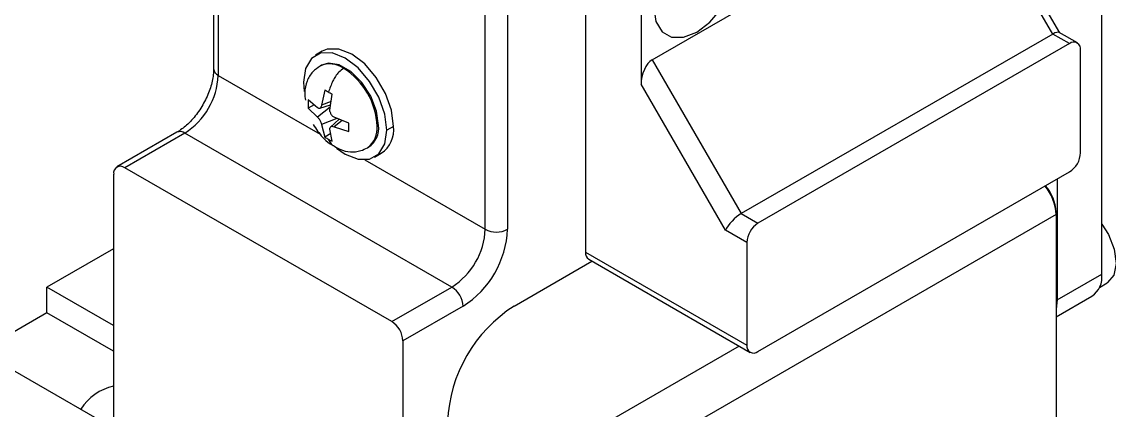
# Model space of a CAD drawing. Header units: millimetres. Extents: x 1258 to 2922, y -135 to 1239.
# Drawn here: x 1356.45 to 1391, y 1120.41 to 1132.78 of the extents above; entities that cross this region are included whole.
import ezdxf

# ---------------------------------------------------------------- set-up
doc = ezdxf.new("R2010")
doc.units = ezdxf.units.MM
doc.header["$LTSCALE"] = 6

msp = doc.modelspace()

# ---------------------------------------------------------------- linework, layer by layer
at = {"color": 7, "linetype": 'Continuous', "lineweight": 25}
for p, q in [((1362.542, 1140.255), (1362.542, 1131.273)), ((1362.689, 1140.051), (1362.689, 1131.069)), ((1376.477, 1131.567), (1386.377, 1137.282)), ((1389.205, 1132.383), (1386.377, 1137.282)), ((1389.425, 1132.425), (1386.665, 1137.204)), ((1390.761, 1124.738), (1390.761, 1135.436)), ((1371.174, 1126.17), (1371.174, 1135.152)), ((1371.881, 1135.152), (1371.881, 1126.17)), ((1374.356, 1135.241), (1374.356, 1125.443)), ((1376.124, 1134.221), (1376.124, 1130.785)), ((1389.205, 1132.383), (1379.306, 1126.668)), ((1389.736, 1132.077), (1389.205, 1132.383)), ((1389.985, 1132.101), (1389.412, 1132.432)), ((1389.736, 1132.077), (1379.836, 1126.362)), ((1365.994, 1131.835), (1365.782, 1131.713)), ((1390.089, 1128.606), (1390.089, 1131.872)), ((1365.969, 1131.388), (1365.928, 1131.364)), ((1376.477, 1131.567), (1379.306, 1126.668)), ((1365.393, 1130.855), (1365.417, 1130.552)), ((1366.076, 1130.599), (1365.972, 1130.116)), ((1378.806, 1126.14), (1376.124, 1130.785)), ((1365.838, 1130.039), (1365.546, 1130.293)), ((1365.546, 1130.293), (1365.546, 1130.024)), ((1366.236, 1129.964), (1366.309, 1130.465)), ((1365.732, 1130.132), (1365.546, 1130.024)), ((1365.546, 1130.024), (1365.838, 1129.734)), ((1365.874, 1130.022), (1365.838, 1130.039)), ((1365.911, 1130.021), (1366.26, 1130.133)), ((1365.972, 1130.116), (1365.962, 1130.073)), ((1366.239, 1129.913), (1366.236, 1129.964)), ((1365.838, 1129.734), (1365.874, 1129.703)), ((1365.962, 1129.551), (1365.972, 1129.504)), ((1366.528, 1129.67), (1366.256, 1129.423)), ((1366.369, 1129.733), (1366.327, 1129.761)), ((1366.839, 1129.546), (1366.369, 1129.733)), ((1366.839, 1129.277), (1366.839, 1129.546)), ((1361.378, 1129.256), (1359.469, 1128.154)), ((1361.628, 1129.231), (1359.719, 1128.129)), ((1370.113, 1124.333), (1361.628, 1129.231)), ((1365.972, 1129.504), (1366.076, 1129.106)), ((1366.262, 1129.213), (1366.076, 1129.106)), ((1366.236, 1129.351), (1366.239, 1129.391)), ((1366.309, 1128.971), (1366.236, 1129.351)), ((1366.327, 1129.442), (1366.369, 1129.428)), ((1366.369, 1129.428), (1366.839, 1129.277)), ((1367.78, 1129.477), (1367.738, 1129.453)), ((1368.257, 1129.446), (1368.045, 1129.324)), ((1366.251, 1128.927), (1366.283, 1128.895)), ((1367.428, 1128.766), (1367.469, 1128.79)), ((1367.657, 1128.465), (1367.869, 1128.588)), ((1359.365, 1127.925), (1359.365, 1117.823)), ((1368.204, 1123.231), (1359.719, 1128.129)), ((1379.836, 1122.279), (1389.736, 1127.994)), ((1389.347, 1127.769), (1389.347, 1123.921)), ((1389.311, 1126.636), (1372.836, 1117.125)), ((1379.306, 1126.668), (1379.836, 1126.362)), ((1389.311, 1126.718), (1389.311, 1126.636)), ((1389.311, 1126.636), (1389.311, 1115.613)), ((1379.482, 1125.749), (1378.806, 1126.14)), ((1379.482, 1125.749), (1379.482, 1122.483)), ((1359.365, 1125.553), (1357.244, 1124.329)), ((1374.356, 1125.443), (1379.482, 1122.483)), ((1372.093, 1123.728), (1374.563, 1125.154)), ((1374.46, 1125.214), (1379.586, 1122.254)), ((1389.347, 1123.921), (1390.761, 1124.738)), ((1390.685, 1124.322), (1390.928, 1124.462)), ((1359.365, 1123.104), (1357.244, 1124.329)), ((1357.244, 1123.512), (1357.244, 1124.329)), ((1368.204, 1123.231), (1370.113, 1124.333)), ((1389.311, 1123.385), (1390.445, 1124.039)), ((1370.467, 1123.721), (1368.558, 1122.618)), ((1389.347, 1123.921), (1389.311, 1123.625)), ((1357.244, 1123.512), (1355.123, 1122.288)), ((1359.365, 1122.288), (1357.244, 1123.512)), ((1354.416, 1122.696), (1358.835, 1120.145)), ((1368.558, 1122.618), (1368.558, 1111.92))]:
    msp.add_line(p, q, dxfattribs=at)
at = {"color": 8, "linetype": 'Continuous', "lineweight": 25}
for p, q in [((1362.689, 1131.069), (1365.932, 1129.196)), ((1366.276, 1130.239), (1365.972, 1130.116)), ((1366.249, 1130.055), (1365.838, 1129.734)), ((1366.455, 1129.699), (1365.972, 1129.504)), ((1366.628, 1129.63), (1366.369, 1129.428)), ((1367.349, 1128.378), (1371.174, 1126.17)), ((1379.239, 1122.455), (1372.129, 1118.35))]:
    msp.add_line(p, q, dxfattribs=at)
at = {"color": 7, "linetype": 'Continuous', "lineweight": 25, "flags": 128}
for points in [[(1376.53, 1133.231), (1376.597, 1132.783), (1376.79, 1132.457), (1377.091, 1132.283), (1377.471, 1132.279), (1377.891, 1132.444), (1378.312, 1132.764), (1378.692, 1133.207), (1378.993, 1133.728), (1379.186, 1134.278), (1379.253, 1134.802)], [(1368.045, 1129.324), (1367.98, 1129.834), (1367.792, 1130.37), (1367.498, 1130.878), (1367.129, 1131.309), (1366.719, 1131.62), (1366.309, 1131.782), (1365.94, 1131.778), (1365.647, 1131.608), (1365.458, 1131.29), (1365.393, 1130.855)], [(1368.257, 1129.446), (1368.192, 1129.957), (1368.004, 1130.492), (1367.711, 1131), (1367.341, 1131.431), (1366.931, 1131.743), (1366.522, 1131.904), (1366.152, 1131.9), (1365.994, 1131.835)], [(1367.78, 1129.477), (1367.716, 1129.933), (1367.532, 1130.407), (1367.25, 1130.844), (1366.903, 1131.189), (1366.535, 1131.402), (1366.189, 1131.456), (1365.969, 1131.388)], [(1366.447, 1128.748), (1366.719, 1128.558), (1367.129, 1128.397), (1367.498, 1128.401), (1367.792, 1128.57), (1367.98, 1128.888), (1368.045, 1129.324)], [(1390.761, 1126.331), (1390.972, 1126), (1391.157, 1125.532), (1391.218, 1125.082), (1391.144, 1124.713), (1390.947, 1124.474), (1390.928, 1124.462)]]:
    msp.add_lwpolyline(points, dxfattribs=at)
at = {"color": 7, "linetype": 'Continuous', "lineweight": 25}
for centre, radius, start, end in [((1389.874, 1131.907), 0.218, 350.786, 129.2033), ((1365.435, 1129.348), 2.305, 2.6055, 57.3945), ((1360.386, 1131.173), 2.305, 302.6055, 357.3945), ((1367.072, 1129.383), 0.714, 303.7936, 7.5186), ((1367.353, 1129.338), 0.911, 304.5077, 6.8045), ((1389.321, 1128.641), 0.768, 302.6055, 357.3945), ((1359.581, 1127.96), 0.218, 50.7967, 189.214), ((1387.776, 1126.565), 1.537, 2.6717, 39.6524), ((1387.926, 1126.653), 1.386, 2.6828, 40.6641), ((1368.871, 1126.275), 2.305, 302.6055, 357.3945), ((1368.811, 1126.31), 3.074, 302.6055, 357.3945), ((1371.528, 1126.852), 0.769, 242.6097, 297.3903), ((1380.25, 1125.714), 0.768, 122.6055, 177.3945), ((1374.601, 1125.416), 0.246, 173.7012, 234.9867), ((1390.041, 1124.643), 0.726, 303.7936, 7.5186), ((1369.699, 1123.686), 0.768, 2.6055, 57.3945), ((1374.578, 1119.844), 4.61, 122.6055, 177.3945), ((1367.79, 1122.584), 0.768, 2.6055, 57.3945), ((1379.698, 1122.448), 0.218, 170.786, 309.2033), ((1359.731, 1119.546), 1.674, 102.6196, 147.6011)]:
    msp.add_arc(centre, radius, start, end, dxfattribs=at)
at = {"color": 8, "linetype": 'Continuous', "lineweight": 25}
for centre, radius, start, end in [((1362.792, 1131.298), 0.251, 185.6948, 245.6253), ((1366.238, 1130.677), 0.754, 54.3824, 114.3071), ((1361.482, 1129.027), 0.251, 54.3824, 114.3071), ((1366.982, 1129.38), 0.76, 307.0336, 5.503)]:
    msp.add_arc(centre, radius, start, end, dxfattribs=at)
at = {"color": 7, "linetype": 'Continuous', "lineweight": 25}
for centre, major_axis, ratio, start_param, end_param in [((1389.059, 1132.059), (0.365, 0.365), 0.317888, 0.084981, 0.870298), ((1376.477, 1130.989), (0.163, 0.607), 0.517638, 0.477582, 2.048378), ((1379.159, 1126.344), (0.365, 0.365), 0.317888, 0.870298, 2.441094)]:
    msp.add_ellipse(centre, major_axis=major_axis, ratio=ratio, start_param=start_param, end_param=end_param, dxfattribs=at)
for points, knots in [([(1362.542, 1131.273), (1362.54, 1131.211), (1362.533, 1131.031), (1362.452, 1130.673), (1362.266, 1130.23), (1362.002, 1129.814), (1361.688, 1129.464), (1361.48, 1129.325), (1361.378, 1129.256)], [0, 0, 0, 0, 0.092132, 0.271223, 0.45386, 0.63865, 0.822861, 1, 1, 1, 1]), ([(1365.928, 1131.364), (1365.845, 1131.307), (1365.658, 1131.176), (1365.493, 1130.883), (1365.418, 1130.57), (1365.446, 1130.353), (1365.456, 1130.275)], [0, 0, 0, 0, 0.225597, 0.512898, 0.82447, 1, 1, 1, 1]), ([(1366.678, 1131.29), (1366.624, 1131.255), (1366.528, 1131.192), (1366.408, 1131.042), (1366.293, 1130.822), (1366.232, 1130.651), (1366.189, 1130.53)], [0, 0, 0, 0, 0.233001, 0.418435, 0.591328, 1, 1, 1, 1]), ([(1366.189, 1130.53), (1366.167, 1130.543), (1366.129, 1130.566), (1366.092, 1130.589), (1366.076, 1130.599)], [0, 0, 0, 0, 0.559869, 1, 1, 1, 1]), ([(1366.309, 1130.465), (1366.286, 1130.477), (1366.245, 1130.498), (1366.206, 1130.521), (1366.189, 1130.53)], [0, 0, 0, 0, 0.560075, 1, 1, 1, 1]), ([(1365.874, 1130.022), (1365.884, 1130.021), (1365.903, 1130.018), (1365.928, 1130.027), (1365.948, 1130.044), (1365.957, 1130.063), (1365.962, 1130.073)], [0, 0, 0, 0, 0.2502728, 0.5, 0.7497272, 1, 1, 1, 1]), ([(1366.239, 1129.913), (1366.242, 1129.899), (1366.249, 1129.871), (1366.269, 1129.829), (1366.295, 1129.791), (1366.316, 1129.771), (1366.327, 1129.761)], [0, 0, 0, 0, 0.250273, 0.5, 0.749727, 1, 1, 1, 1]), ([(1365.962, 1129.551), (1365.957, 1129.564), (1365.948, 1129.591), (1365.928, 1129.632), (1365.903, 1129.671), (1365.884, 1129.692), (1365.874, 1129.703)], [0, 0, 0, 0, 0.250273, 0.5, 0.749727, 1, 1, 1, 1]), ([(1365.703, 1129.502), (1365.797, 1129.363), (1365.949, 1129.14), (1366.195, 1128.912), (1366.332, 1128.841), (1366.385, 1128.812)], [0, 0, 0, 0, 0.499579, 0.803214, 1, 1, 1, 1]), ([(1366.327, 1129.442), (1366.316, 1129.442), (1366.295, 1129.444), (1366.269, 1129.435), (1366.249, 1129.418), (1366.242, 1129.4), (1366.239, 1129.391)], [0, 0, 0, 0, 0.250273, 0.5, 0.749727, 1, 1, 1, 1]), ([(1366.076, 1129.106), (1366.097, 1129.092), (1366.133, 1129.068), (1366.172, 1129.045), (1366.189, 1129.035)], [0, 0, 0, 0, 0.560075, 1, 1, 1, 1]), ([(1366.189, 1129.035), (1366.211, 1129.023), (1366.25, 1129.001), (1366.291, 1128.98), (1366.309, 1128.971)], [0, 0, 0, 0, 0.559869, 1, 1, 1, 1]), ([(1366.385, 1128.812), (1366.441, 1128.778), (1366.6, 1128.678), (1366.881, 1128.622), (1367.178, 1128.643), (1367.357, 1128.731), (1367.428, 1128.766)], [0, 0, 0, 0, 0.170003, 0.491868, 0.797528, 1, 1, 1, 1])]:
    msp.add_open_spline(points, degree=3, knots=knots, dxfattribs=at)
at = {"color": 8, "linetype": 'Continuous', "lineweight": 25}
msp.add_open_spline([(1366.382, 1128.806), (1366.364, 1128.817), (1366.282, 1128.867), (1366.23, 1128.961), (1366.189, 1129.035)], degree=3, knots=[0, 0, 0, 0, 0.212231, 1, 1, 1, 1], dxfattribs=at)

doc.saveas('drawing.dxf')
